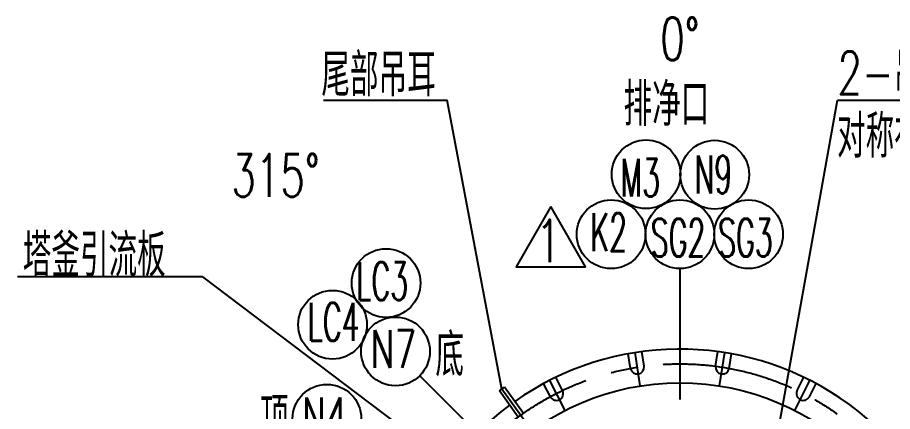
# Model space of a CAD drawing. Header units: millimetres. Extents: x -1250 to 28450, y -500 to 41550.
# Drawn here: x 10608 to 14760, y 25066 to 26936 of the extents above; entities that cross this region are included whole.
import ezdxf

# ---------------------------------------------------------------- set-up
doc = ezdxf.new("R2010")
doc.units = ezdxf.units.MM
doc.header["$LTSCALE"] = 500
doc.linetypes.add('CENTER', pattern=[2, 1.25, -0.25, 0.25, -0.25])
for name, color, linetype in [('1轮廓实线层', 7, 'Continuous'), ('2细线层', 4, 'Continuous'), ('3中心线层', 1, 'CENTER'), ('6文字层', 3, 'Continuous')]:
    doc.layers.add(name, color=color, linetype=linetype)
doc.styles.add('PC_TEXTSTYLE', font='romans.shx', dxfattribs={"width": 0.67, "bigfont": 'hzfs.shx'})

msp = doc.modelspace()

# ---------------------------------------------------------------- linework, layer by layer
for centre in [(13590.23, 26192.14), (13915.88, 26190.03), (13424.55, 25907.34), (13750.71, 25907.45), (14076.75, 25907.45), (12356.71, 25675.77), (12102.44, 25478.2), (12401.29, 25351.35), (12075.7, 25031.8)]:
    msp.add_circle(centre, 163.02)
at = {"layer": '1轮廓实线层'}
for p, q in [((13516.87, 25270.95), (13505.86, 25340.5)), ((13581.07, 25281.12), (13570.05, 25350.66)), ((13920.34, 25281.12), (13931.36, 25350.66)), ((13984.54, 25270.95), (13995.56, 25340.5)), ((13194.2, 25166.11), (13162.24, 25228.85)), ((14307.21, 25166.11), (14339.18, 25228.85)), ((12894.44, 25163.67), (12918.54, 25181.53)), ((12983.89, 25039.67), (12894.44, 25163.67)), ((13008.22, 25057.22), (12918.54, 25181.53)), ((13136.29, 25136.6), (13104.32, 25199.34)), ((14365.13, 25136.6), (14397.09, 25199.34))]:
    msp.add_line(p, q, dxfattribs=at)
msp.add_circle((13750.71, 24002.32), 1200, dxfattribs=at)
for centre, radius, start, end in [((13750.71, 24002.32), 1360, 208.36882, 125.17411), ((13548.91, 25276.44), 32.5, 189.72183, 8.27817), ((13952.51, 25276.44), 32.5, 171.72183, 350.27817), ((13165.06, 25151.72), 32.5, 207.72183, 26.27817), ((14336.35, 25151.72), 32.5, 153.72183, 332.27817), ((13750.71, 24002.32), 1360, 126.43801, 207.73886)]:
    msp.add_arc(centre, radius, start, end, dxfattribs=at)
at = {"layer": '2细线层'}
for p, q in [((12058.85, 26542.89), (12645.93, 26542.89)), ((12906.49, 25172.6), (12645.93, 26542.89)), ((14168.24, 24702.7), (14498.61, 26542.89)), ((14498.61, 26542.89), (15110.77, 26542.89)), ((11486.52, 25705.52), (10607.52, 25705.52)), ((13364.34, 24286.42), (11486.52, 25705.52))]:
    msp.add_line(p, q, dxfattribs=at)
msp.add_lwpolyline([(13138.34, 26039), (12973.21, 25753), (13303.46, 25753)], close=True, dxfattribs=at)
at = {"layer": '3中心线层'}
for p, q in [((13750.71, 25748.81), (13750.71, 22255.83)), ((13562.98, 25187.55), (13537.96, 25345.58)), ((13938.43, 25187.55), (13963.46, 25345.58)), ((12515.75, 25237.28), (13096.63, 24656.4)), ((13205.92, 25071.53), (13133.28, 25214.09)), ((14295.49, 25071.53), (14368.13, 25214.09)), ((13750.71, 24002.32), (12906.49, 25172.6))]:
    msp.add_line(p, q, dxfattribs=at)
msp.add_circle((13750.71, 24002.32), 1290, dxfattribs=at)

# ---------------------------------------------------------------- texts
at = {"layer": '6文字层', "style": 'PC_TEXTSTYLE'}
for s, height, width, p in [('0°', 202.5, 0.67, (13657.54, 26732.89)), ('尾部吊耳', 202.5, 0.67, (12049.39, 26561.68)), ('2-吊耳', 202.5, 0.67, (14498.61, 26571.54)), ('排净口', 202.5, 0.67, (13483.31, 26421.58)), ('对称布置', 202.5, 0.67, (14496.58, 26270.47)), ('315°', 202.5, 0.67, (11622.26, 26085.57)), ('M3', 180, 0.55, (13469.85, 26085.75)), ('N9', 180, 0.55, (13820.68, 26100.93)), ('K2', 180, 0.55, (13325.97, 25826.77)), ('1', 202.5, 0.67, (13069.14, 25774.57)), ('SG2', 180, 0.55, (13612.6, 25801.05)), ('SG3', 180, 0.55, (13932.35, 25801.05)), ('塔釜引流板', 202.5, 0.67, (10632.48, 25705.52)), ('LC3', 180, 0.55, (12215.19, 25594.85)), ('LC4', 180, 0.55, (11984.76, 25401.67)), ('N7', 180, 0.67, (12283.06, 25272.88)), ('底', 202.5, 0.67, (12590.44, 25233.22)), ('顶', 202.5, 0.67, (11758.25, 24932.4)), ('N4', 180, 0.67, (11957.46, 24953.33))]:
    msp.add_text(s, height=height, dxfattribs=dict(at, width=width)).set_placement(p)

doc.saveas('drawing.dxf')
